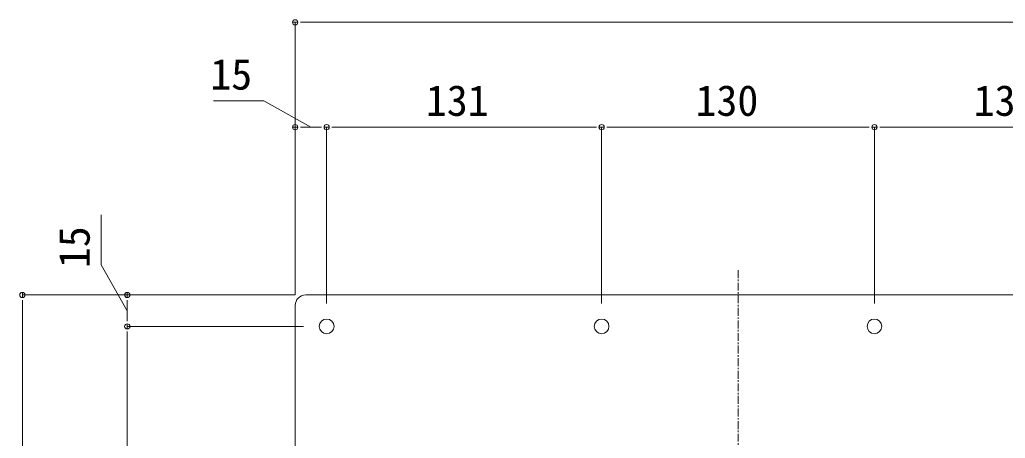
# Model space of a CAD drawing. Units: millimetres, scale not verified. Extents: x -1380 to 1380, y -955 to 955.
# Drawn here: x -792.2 to -322.6, y 367.7 to 567.3 of the extents above; entities that cross this region are included whole.
import ezdxf
from ezdxf.enums import TextEntityAlignment as Align

# ---------------------------------------------------------------- set-up
doc = ezdxf.new("R2010")
doc.units = ezdxf.units.MM
doc.header["$LTSCALE"] = 3
doc.linetypes.add('USER1', pattern=[2, 1.25, -0.25, 0.25, -0.25])
for name, color, linetype, lineweight in [('0-0_0', 7, 'Continuous', 15), ('0-2_L-2', 7, 'Continuous', 18), ('0-3_L-1', 7, 'Continuous', 18), ('0-4_L-5', 2, 'USER1', 18), ('0-9_SUNPO', 7, 'Continuous', 18)]:
    doc.layers.add(name, color=color, linetype=linetype, lineweight=lineweight)
doc.styles.add('ＭＳ ゴシック', font='')
doc.styles.get('ＭＳ ゴシック').set_extended_font_data('MS Gothic')

msp = doc.modelspace()

# ---------------------------------------------------------------- linework, layer by layer
at = {"layer": '0-0_0'}
for p, q in [((-662.201, 566.027), (-659.701, 566.027)), ((-658.451, 566.027), (-655.951, 566.027)), ((-662.201, 516.027), (-659.701, 516.027)), ((-658.451, 516.027), (-655.951, 516.027)), ((-648.451, 516.027), (-650.951, 516.027)), ((-644.701, 516.027), (-647.201, 516.027)), ((-647.201, 516.027), (-644.701, 516.027)), ((-643.451, 516.027), (-640.951, 516.027)), ((-517.451, 516.027), (-519.951, 516.027)), ((-513.701, 516.027), (-516.201, 516.027)), ((-516.201, 516.027), (-513.701, 516.027)), ((-512.451, 516.027), (-509.951, 516.027)), ((-387.451, 516.027), (-389.951, 516.027)), ((-383.701, 516.027), (-386.201, 516.027)), ((-386.201, 516.027), (-383.701, 516.027)), ((-382.451, 516.027), (-379.951, 516.027)), ((-790.951, 437.277), (-790.951, 434.777)), ((-740.951, 437.277), (-740.951, 434.777)), ((-790.951, 433.527), (-790.951, 431.027)), ((-740.951, 433.527), (-740.951, 431.027)), ((-740.951, 423.527), (-740.951, 426.027)), ((-740.951, 422.277), (-740.951, 419.777)), ((-740.951, 419.777), (-740.951, 422.277)), ((-740.951, 418.527), (-740.951, 416.027))]:
    msp.add_line(p, q, dxfattribs=at)
for centre in [(-660.951, 566.027), (-660.951, 516.027), (-645.951, 516.027), (-645.951, 516.027), (-514.951, 516.027), (-514.951, 516.027), (-384.951, 516.027), (-384.951, 516.027), (-790.951, 436.027), (-740.951, 436.027), (-740.951, 421.027), (-740.951, 421.027)]:
    msp.add_circle(centre, 1.25, dxfattribs=at)
at = {"layer": '0-2_L-2'}
for centre in [(-645.951, 421.027), (-514.951, 421.027), (-384.951, 421.027)]:
    msp.add_circle(centre, 3.5, dxfattribs=at)
at = {"layer": '0-3_L-1'}
for p, q in [((-243.951, 436.027), (-655.951, 436.027)), ((-660.951, 431.027), (-660.951, 19.027))]:
    msp.add_line(p, q, dxfattribs=at)
msp.add_arc((-655.951, 431.027), 5, 90, 180, dxfattribs=at)
at = {"layer": '0-4_L-5'}
msp.add_line((-449.951, 447.852), (-449.951, 2.202), dxfattribs=at)
at = {"layer": '0-9_SUNPO'}
for p, q in [((-660.951, 436.027), (-660.951, 566.027)), ((-655.951, 566.027), (-243.951, 566.027)), ((-660.951, 436.027), (-660.951, 516.027)), ((-655.951, 516.027), (-650.951, 516.027)), ((-645.951, 432.027), (-645.951, 516.027)), ((-645.951, 432.027), (-645.951, 516.027)), ((-640.951, 516.027), (-519.951, 516.027)), ((-514.951, 432.027), (-514.951, 516.027)), ((-514.951, 432.027), (-514.951, 516.027)), ((-509.951, 516.027), (-389.951, 516.027)), ((-384.951, 432.027), (-384.951, 516.027)), ((-384.951, 432.027), (-384.951, 516.027)), ((-379.951, 516.027), (-258.951, 516.027)), ((-660.951, 436.027), (-790.951, 436.027)), ((-660.951, 436.027), (-740.951, 436.027)), ((-790.951, 19.027), (-790.951, 431.027)), ((-740.951, 426.027), (-740.951, 431.027)), ((-656.951, 421.027), (-740.951, 421.027)), ((-656.951, 421.027), (-740.951, 421.027)), ((-740.951, 295.027), (-740.951, 416.027))]:
    msp.add_line(p, q, dxfattribs=at)
for points in [[(-653.451, 516.027), (-675.938, 528.527), (-699.867, 528.527)], [(-740.951, 428.527), (-753.451, 450.35), (-753.451, 474.279)]]:
    msp.add_lwpolyline(points, dxfattribs=at)

# ---------------------------------------------------------------- texts
at = {"layer": '0-9_SUNPO', "style": 'ＭＳ ゴシック'}
for s, p in [('15', (-701.405, 529.527)), ('131', (-598.674, 517.027)), ('130', (-470.205, 517.027)), ('131', (-337.674, 517.027))]:
    msp.add_text(s, height=14.66, dxfattribs=at).set_placement(p, align=Align.BOTTOM_LEFT)
msp.add_text('15', height=14.66, rotation=90, dxfattribs=at).set_placement((-754.451, 448.812), align=Align.BOTTOM_LEFT)

doc.saveas('drawing.dxf')
